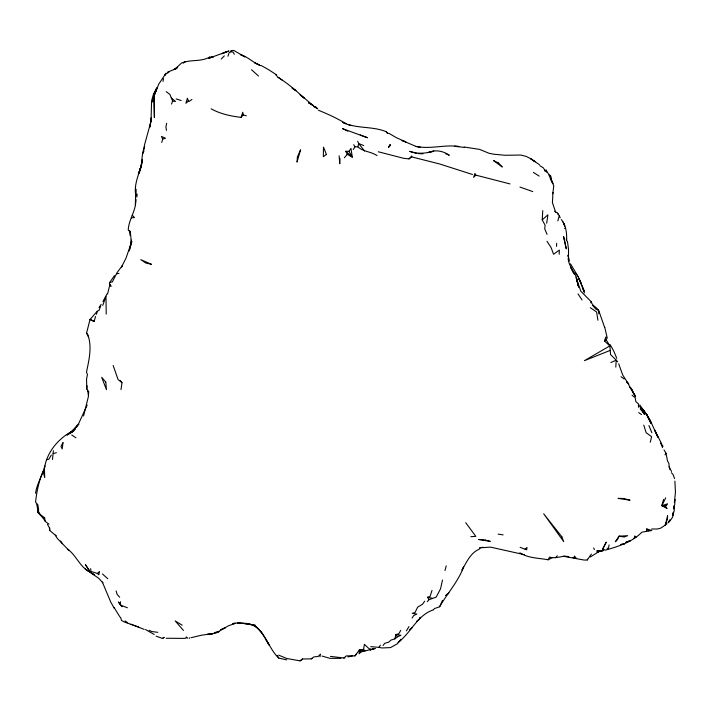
<?xml version="1.0" encoding="UTF-8"?>
<svg xmlns="http://www.w3.org/2000/svg" width="711" height="711" viewBox="0 0 711 711"><rect width="100%" height="100%" fill="white"/><g stroke="black" fill="none" stroke-linecap="round" stroke-linejoin="round"><path stroke-width="1.07" d="M638.469 407.261L638.487 403.919L635.883 401.679L635.154 397.68L632.061 395.28M276.135 75.41L276.152 74.602L268.811 69.802L261.417 65.625L259.702 65.492M557.708 214.091L557.726 213.22L554.589 211.211M135.348 205.026L135.801 189.028L135.881 195.925C133.17 182.985 140.751 171.929 142.351 159.664L141.569 165.103L138.681 173.457M559.184 254.271L559.353 250.094L553.567 254.236L551.078 247.579L546.981 241.251M552.989 192.423L552.42 202.644L555.655 212.154M339.991 158.429L339.751 163.77L339.12 155.807M45.042 521.074L43.149 518.052L38.252 512.889L38.616 509.627L37.879 504.863L35.55 502.117C36.723 491.568 38.856 481.009 43.087 471.233L44.713 477.561L44.366 467.234M556.517 246.344L556.677 243.26M566.667 240.647C566.836 233.404 566.205 225.298 561.308 219.575M83.551 415.997L88.342 396.791L88.688 391.805L86.822 389.13L87.053 385.673M131.482 240.94L131.215 244.78L131.055 240.051M135.552 202.164L135.757 199.311C136.476 210.305 128.744 219.21 128.238 229.929L130.362 232.328L131.144 239.971M52.498 459.484L53.387 450.721M330.402 656.377L343.857 658.004L346.408 655.862L354.985 655.898L359.446 649.818L364.983 650.814L363.588 649.41L359.446 649.818L359.117 653.818L360.948 651.951L374.084 648.725L370.422 649.925M136.876 196.983L137.143 194.094M615.788 367.134L616.224 360.157L610.571 354.567L609.869 345.875L606.279 339.982L605.879 336.97L604.43 340.969L609.869 345.875L584.398 360.681L610.002 350.479M131.455 240.958L129.224 250.876L131.819 241.616M375.497 648.494L370.182 649.756L370.289 648.681M546.661 223.254L547.923 214.793L542.217 219.886L545.124 225.254L544.706 228.8L547.052 234.372M409.029 158.9L411.66 156.891L411.767 155.993L409.029 158.9L403.501 158.269L378.279 151.763M542.217 219.886L542.751 210.625M646.459 531.073L646.743 528.94L651.845 530.468L641.909 532.192C632.008 542.191 618.206 546.555 605.043 550.207L602.901 548.643L606.207 542.244L602.901 548.643L603.035 550.616L597.062 552.1L603.257 549.896M163.032 81.427L163.432 78.583M120.994 389.619L121.981 382.696L119.981 380.412M149.914 127.029L151.247 117.893L150.074 126.727M35.55 493.318C36.776 483.587 42.66 475.33 45.015 465.856M363.588 649.41L364.396 644.326L370.182 649.756M86.822 389.13L86.529 379.194L87.462 374.599L86.484 372.217C88.919 360.255 92.11 347.67 88.146 335.654M609.06 544.919L608.394 548.714L607.078 548.11M319.95 656.848L320.465 654.12L318.261 656.395L313.755 656.946L311.258 658.875L302.531 658.981L300.131 660.866L286.702 658.475L278.668 655.133M166.703 123.279L165.903 126.869L166.445 130.433M155.869 91.461L158.74 84.12L166.054 73.171M88.386 336.721L86.546 333.175L90.004 319.55L96.963 311.551M650.272 442.251L651.605 436.67L646.13 432.67L643.766 425.134M383.087 645.517L384.704 643.331L388.526 642.211L391.068 640.033L394.863 638.887L395.947 634.514L398.764 633.803L400.737 630.373M634.114 538.44L634.754 535.916L636.025 537.454M442.5 580.016L440.544 588.868L436.172 597.124L429.044 599.657L427.258 601.702M552.776 193.739L553.789 185.758L552.98 184.158M444.97 570.586L446.215 565.867M377.079 155.602C371 151.487 363.374 151.887 357.829 146.821L358.691 143.56L357.66 141.213M114.453 275.61L109.752 282.463L109.476 283.502L111.032 286.346L109.912 284.533L107.583 293.865M665.709 497.833L661.852 505.628L667.051 508.472L665.478 506.872L667.585 503.806L661.852 505.628L663.55 499.398M165.103 75.375L165.414 74.246M90.004 319.55L94.128 321.47L95.541 316.511M557.824 220.854L559.273 215.806L557.726 213.22M161.726 142.44L162.739 139.054L161.424 136.459L165.53 138.236L162.739 139.054M78.885 424.351L70.656 432.181L71.98 431.301C56.924 439.389 44.686 454.987 44.118 472.388M155.229 92.226L153.985 97.025L154.394 117.591L154.109 94.687L156.047 89.693L154.011 96.172L156.66 88.146L154.323 93.025L152.438 101.922L153.78 97.807M96.412 314.324L97.443 311.045L98.98 310.467L100.722 306.006M109.752 282.463L112.338 281.903L117.306 272.197L122.239 265.834L121.377 267.309L125.945 258.306L131.731 241.66M143.889 151.025L143.24 153.078L144.449 145.151L151.025 121.27L151.585 100.82L153.389 94.465L156.571 88.511M432.004 590.388L430.057 596.52L427.533 597.249L429.044 599.657M76.486 427.578L77.037 425.862M241.109 117.368L242.735 112.267L243.313 114.933L241.109 117.368C230.773 116.151 220.232 113.929 211.087 108.783M155.789 91.63L157.131 87.515M227.955 56.24L229.084 52.756L231.226 51.681L231.804 50.525M139.64 170.924L140.991 166.472L139.134 172.809C142.849 164.383 140.876 154.794 144.724 146.51M141.276 166.01L138.361 174.311M665.069 525.198L667.442 519.163L667.593 515.715L665.958 522.683L666.891 523.998L660.821 528.095L657.364 529.02L651.658 528.975M102.757 305.419L105.975 296.416L106.223 314.066M171.511 104.082L172.631 101.122L169.893 94.394L166.196 91.666M442.446 600.395L439.629 606.759L435.656 608.163M107.014 293.919L102.953 301.491M87.204 405.048L78.592 423.729L71.402 432.546L75.41 428.715M356.602 653.764L354.985 655.898M583.882 291.341L584.22 290.621L578.434 277.983L580.283 281.165L583.882 291.341L582.353 287.102M590.699 302.815L591.232 301.722L580.825 291.226L576.932 280.063L578.736 287.44M519.857 552.776C528.309 558.339 538.618 557.948 548.19 559.788L549.523 557.086C556.038 559.202 562.197 555.158 568.764 556.66L563.192 556.242L584.14 560.055L587.206 560.001L587.668 559.21M86.546 333.175L87.915 334.685M38.323 510.987L40.056 514.64L38.145 512.258L38.456 511.627M85.356 569.182L90.004 572C79.961 567.334 76.61 555.718 67.803 549.256L68.914 550.403L57.333 538.431L55.325 535.143L56.08 535.81L49.708 530.442L49.761 528.024M189.517 638.336L189.908 637.554M439.629 606.759C447.379 593.276 458.195 581.616 463.661 566.854L462.008 570.08C466.558 562.232 470.389 552.936 479.312 549.123L479.978 547.897L482.956 547.203M598.715 313.764C600.217 307.89 592.156 306.921 591.232 301.722M604.67 327.478L598.564 310.138M587.206 560.001L591.392 554.065M668.029 522.905L669.842 519.75M51.334 455.067L48.837 459.208L46.437 459.697M406.381 630.888L408.967 626.569M665.034 454.844L665.985 453.254L664.03 449.939M412.113 618.046L413.695 615.53L416.833 614.064L412.273 613.317L415.046 612.518L417.624 607.194L422.556 604.208L424.663 601.168M353.243 149.586L355.011 146.795L357.829 146.821M348.968 151.327L350.967 148.403L352.3 157.104L347.235 154.358L345.795 151.247L348.968 151.327L352.3 157.104L345.795 151.247M99.042 307.507L101.166 304.415M208.963 58.204L209.727 57.102L213.424 56.853L208.963 58.204L228.986 50.97L221.796 53.698L226.267 51.885L224.854 52.356M370.733 646.663L378.847 647.365L380.421 645.135M400.986 639.278L397.289 643.828L390.472 647.605L381.718 647.97M344.364 157.771L347.235 154.358M555.469 557.753L557.308 555.789M221.201 59.075L224.329 55.876M475.819 175.128L473.606 177.359L474.904 173.395L475.819 175.128L509.983 183.918M433.399 609.709L434.901 608.287M75.535 428.582L72.14 431.755L66.985 435.061L73.944 430.795M400.968 639.82L398.107 642.451C410.922 632.977 417.215 615.157 433.31 609.896M97.371 573.457L99.513 571.502L98.829 574.799L97.371 573.457L90.821 571.368L90.706 568.613M174.773 69.323L181.492 63.066C191.188 59.155 200.466 62.159 209.727 57.102M302.531 658.981L300.131 660.866M188.415 101.104L185.909 103.255L187.411 98.225L188.415 101.104L189.242 101.344L191.943 99.451M525.047 549.079L527.02 547.461L526.655 549.816L520.114 547.319M394.863 638.887L397.422 636.807L400.897 635.279L395.947 634.514L397.422 636.807M326.091 154.545L323.354 156.722L323.478 147.159L326.553 154.678M590.326 556.98L599.444 551.265M175.253 69.091L177.679 67.216L174.017 69.358L176.87 68.345L167.405 72.238M552.687 557.468L548.19 559.788M162.464 638.442L164.072 637.403L162.464 638.442L156.136 636.141M164.739 74.806L168.942 72.131M550.27 179.03L551.158 178.461L550.598 175.91L548.341 173.715L552.58 183.358L551.158 178.461M183.216 62.995L184.976 61.893L183.616 62.719M191.268 637.669L200.866 635.341L215.851 633.145L228.409 625.796L235.074 623.44L232.621 623.867C235.021 620.463 274.926 629.022 243.02 623.316C263.914 622.498 266.367 646.743 278.756 658.093L286.755 659.897M311.258 658.875L312.067 658.404M213.033 633.617L212.011 634.168L207.745 633.981M604.43 340.969L606.279 339.982M610.865 362.548L616.224 360.157L617.663 361.766M544.644 170.649L546.217 170.196L547.861 172.995L544.644 170.649L546.217 170.196M230.702 50.845L233.732 50.41L244.948 56.898L240.434 54.578C247.579 56.693 252.698 62.275 259.506 65.074L254.742 62.79L259.506 65.074M53.156 453.645L56.4 452.694M564.543 228.382L565.361 228.151M219.326 631.572L214.269 632.701L218.357 631.928M347.91 656.928L352.292 655.977M116.808 273.762L119.004 273.353M43.149 518.052L44.606 517.83L45.273 521.43L48.988 524.158M131.375 217.842L134.477 217.566L132.255 215.211M343.857 658.004L344.942 657.933M470.824 536.681L475.828 536.37L465.741 522.718M340.88 658.35L329.975 658.35L322.003 656.049M454.578 146.333L464.336 147.39M166.161 638.256L184.202 638.389L185.971 638.211L186.255 636.896L187.873 638.362M665.78 505.761L661.852 505.628L665.478 506.872M454.747 146.359L458.888 146.502C445.442 144.457 431.959 148.937 418.361 146.83L420.228 147.284L415.926 146.439L418.032 146.742M418.157 153.594L422.938 153.807M172.631 101.122L175.51 101.433L171.218 97.834M157.815 632.328L151.727 631.528L149.114 630.275M464.23 147.017L479.756 149.426L489.15 153.336L494.065 154.243L505.05 155.265L520.71 155.042L526.069 156.358L530.522 158.597L539.373 164.623M318.421 110.258C328.127 114.151 337.201 118.39 346.097 123.723L342.489 122.328C356.371 129.047 372.191 125.865 386.224 131.704L387.451 133.25L389.237 133.499L396.303 137.65L405.937 141.951L402.195 140.591M498.189 534.148L503.121 534.876M572.506 557.504L574.168 557.797L574.364 556.029L576.043 557.851M378.847 647.365L381.007 647.792M427.533 597.249L432.306 598.298M524.363 554.678L490.554 547.132L479.649 547.817M411.66 156.891L439.754 164.01L472.46 174.479M348.177 124.656L351.536 125.554M231.226 51.681L233.288 52.267L234.301 54.356M243.313 114.933L246.344 115.813M138.627 626.995L124.852 622.223L121.519 620.463L120.666 617.486M416.326 153.274L409.705 151.354C417.526 154.216 425.871 153.469 433.737 151.194L428.298 152.492C435.39 149.461 443.086 150.848 449.308 155.256L445.584 153.647M176.212 98.918L181.154 100.535M402.248 140.6L416.219 146.484M127.42 607.763L120.506 605.141L118.39 601.977L122.194 606.714L120.506 605.141L120.47 601.764M519.937 187.055L532.823 191.614M144.182 629.368L130.842 624.205M360.246 134.992L367.507 137.721L342.578 128.647L347.83 131.179M363.668 145.559L358.691 143.56L364.583 151.07M598.502 310.272L595.774 309.009L592.69 305.463M145.497 629.528L154.198 634.488M255.453 626.338L253.631 625.351C261.497 629.582 264.652 638.256 269.362 645.286L265.638 639.109M90.146 319.275L94.128 321.47M276.152 74.602L277.645 77.223C291.03 84.938 301.526 96.385 313.667 105.815L308.574 102.784L313.667 105.815M668.544 521.527L669.264 521.972L672.633 517.146L673.353 512.204L672.793 515.475L674.215 510.729L674.259 505.592L673.77 508.88L674.783 504.019L674.899 499.389L674.401 502.553L675.45 492.19L674.89 481.134M89.737 571.982L94.296 574.79L85.489 569.262M182.185 625.209L175.19 620.899L183.447 630.426M530.753 158.757L535.125 161.726L530.522 158.597M533.374 172.4L539.214 176.106M539.756 165.592L543.355 167.885L545.026 170.516M292.177 88.155L295.909 90.626L292.239 88.217M282.454 80.343L278.339 77.259M71.695 434.972L75.953 437.798M125.02 620.916L127.678 622.694M638.674 412.611L641.553 414.593M621.014 376.741L624.151 378.972M300.015 94.812L304.459 98.269L300.753 95.39M91.275 573.137L98.536 578.15L102.882 582.762L102.375 582.096L110.747 602.066L114.275 608.323M44.606 517.83L38.252 512.889L36.803 504.303M590.29 307.676L596.609 311.969L597.924 320.252M121.981 382.696L118.035 379.496L113.165 365.454M256.369 626.826L261.799 632.808M88.688 391.805L87.773 390.997L88.368 395.183M102.464 573.99L107.805 578.754M251.507 69.722L258.493 76.033M640.211 408.781L644.566 414.451L639.518 406.008M626.942 381.994L628.426 383.478L629.519 386.633L635.616 396.702L630.319 387.308M646.743 528.94L648.539 530.779M119.697 597.213L117.217 594.52L116.097 590.948M629.519 386.633L632.132 389.61L633.279 392.899L635.456 396.125M671.406 472.664L672.988 474.433L674.579 478.574M626.667 381.923L628.497 384.056L622.712 375.017L618.703 363.81M386.224 131.704L387.451 133.25M60.791 541.524L60.435 541.071L62.524 543.755M663.079 446.304L660.706 443.113L662.563 447.672M581.305 283.573L581.465 284.08L578.283 276.872L570.48 263.79M661.701 443.957L654.778 430.164L657.906 437.265L650.752 421.57L646.103 413.669L650.965 423.409L647.668 416.202L639.838 404.986M575.546 273.095L578.283 276.872M646.708 414.691L650.752 421.57L646.103 413.669M359.446 649.818L360.948 651.951M120.017 617.086L114.187 607.665M578.07 293.927L582.042 299.944M353.678 144.689L355.011 146.795M671.575 471.455L669.069 467.171L668.998 463.705L667.487 460.861L665.985 453.254M573.51 272.633L574.435 274.215M47.45 524.345L49.37 527.642L49.708 530.442M573.866 273.228L572.835 271.442L573.661 273.237M553.229 183.607L550.652 179.128L550.598 175.91M610.154 344.604L613.744 351.03L616.766 358.335M277.272 655.444L278.756 658.093M576.283 278.419L577.03 279.805C575.279 272.162 568.738 266.714 568.151 258.6M559.273 215.806L560.232 217.77M130.362 232.328L129.446 230.373L130.113 235.474M648.894 425.56L651.854 432.706M563.076 222.045L564.747 226.045L563.707 223.174M593.712 547.985L594.369 549.567M607.292 338.285L604.75 327.318M578.301 285.813L576.212 277.21L578.132 285.511M569.431 260.999L568.036 255.16L568.311 256.947M669.353 466.603L669.895 469.447M567.422 241.233L568.516 249.161L568.48 258.715M566.303 239.065L566.507 240.807M37.896 510.071L38.145 512.258M584.22 290.621L584.273 292.95M297.411 156.935L297.02 162.099L300.584 149.79L297.411 156.935M63.003 442.686L62.159 448.97L60.959 446.339L63.003 442.686M390.57 145.231L388.428 147.515L389.975 144.457L390.57 145.231M619.094 536.21L617.308 539.782L615.344 541.773L619.094 536.21L627.671 535.676L624.276 537.001L619.094 536.21M420.317 617.352L419.161 619.468L416.753 621.458L419.277 619.237L420.317 617.352M412.193 627.493L409.456 630.026L412.193 627.493M448.739 592.965L445.886 595.427L448.739 592.965M225.191 627.769L220.703 629.795L225.191 627.769M630.417 540.644L625.893 542.324L630.417 540.644M624.151 544.013L620.623 544.51L624.151 544.013M603.035 550.616L596.92 550.972L603.035 550.616M623.565 498.482L618.037 498.384L630.053 500.206L623.565 498.482M243.313 623.423L237.847 623.049L243.313 623.423M485.409 540.102L478.565 539.453L490.288 541.382L485.409 540.102M315.648 106.899L313.782 106.579L317.737 108.819L315.648 106.899M151.265 264.216L145.862 263.07L140.84 259.666L151.265 264.216M498.527 162.997L493.541 160.597L502.295 167.014L498.527 162.997M644.015 410.771L641.9 408.558L645.828 413.535L644.015 410.771M105.779 382.083L101.691 377.31L106.446 389.664L105.779 382.083M561.868 536.787L543.675 513.777L563.707 541.64L561.868 536.787M89.373 570.613L85.382 564.658L89.373 570.613M572.319 270.544L570.64 267.203L572.319 270.544M566.285 248.779L563.619 236.656L566.285 248.779"/></g></svg>
